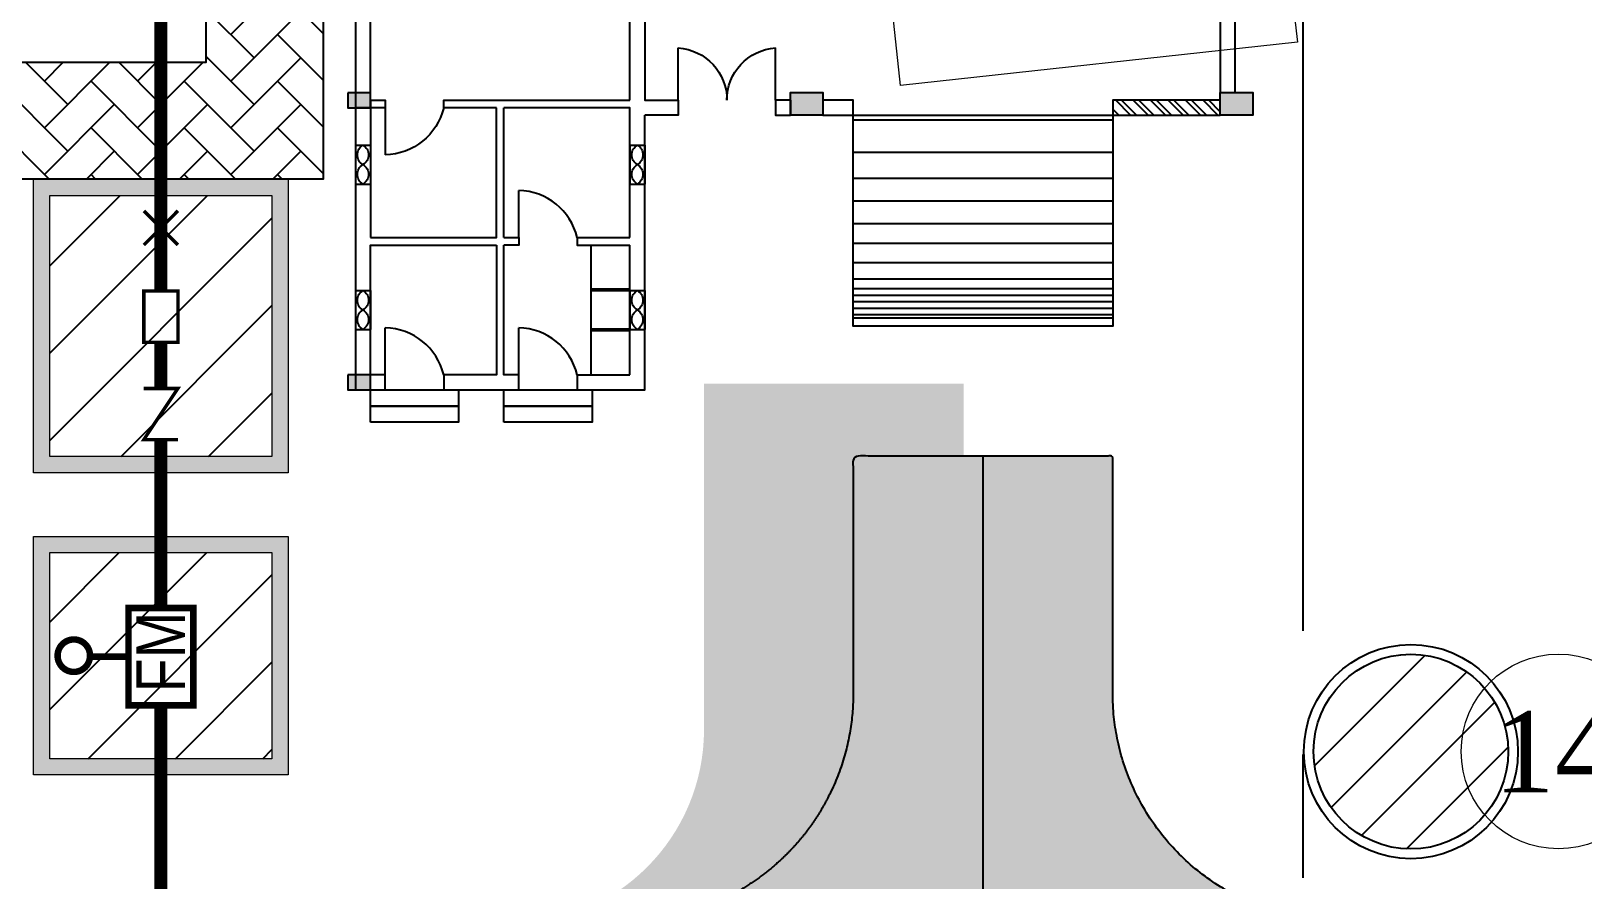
# Model space of a CAD drawing. Header units: metres. Extents: x 407243 to 407851, y 1441715 to 1442241.
# Drawn here: x 407635.89 to 407659.81, y 1441775 to 1441788.08 of the extents above; entities that cross this region are included whole.
import ezdxf

# ---------------------------------------------------------------- set-up
doc = ezdxf.new("R2010")
doc.units = ezdxf.units.M
doc.linetypes.add('CENTER', pattern=[50.800000000000004, 31.75, -6.35, 6.35, -6.35])
doc.linetypes.add('HIDDEN', pattern=[9.524999999999999, 6.35, -3.175])
for name, color, linetype in [('BRICK WALL', 1, 'Continuous'), ('Cen-Line', 251, 'CENTER'), ('DIM', 8, 'Continuous'), ('GD NAME', 6, 'CENTER'), ('grid', 8, 'CENTER'), ('HATCH', 253, 'Continuous'), ('PIPE', 3, 'Continuous'), ('PROPOSED_ROAD', 11, 'Continuous'), ('RAMP', 1, 'Continuous'), ('RCC WALL', 7, 'Continuous'), ('TXT-2', 7, 'Continuous'), ('y_cor', 252, 'Continuous')]:
    doc.layers.add(name, color=color, linetype=linetype)
doc.layers.add('WALL', color=7, linetype='Continuous', lineweight=20)
doc.styles.add('Bno', font='romantic.ttf', dxfattribs={"height": 2.5})
doc.styles.add('Notes', font='ARIALN.TTF', dxfattribs={"height": 2})

# ---------------------------------------------------------------- blocks, each defined once
blk = doc.blocks.new('RAMP')
at = {"color": 0, "flags": 128}
for points in [[(-2, 3.080000000074506), (2, 3.080000000074506)], [(-2, 2.580000000074506), (2, 2.580000000074506)], [(-2, 2.179999999934807), (2, 2.179999999934807)], [(-2, 1.830000000074506), (2, 1.830000000074506)], [(-2, 1.479999999981374), (2, 1.479999999981374)], [(-2, 1.179999999934807), (2, 1.179999999934807)], [(-2, 0.8799999998882413), (2, 0.8799999998882413)], [(-2, 0.6299999998882413), (2, 0.6299999998882413)], [(-2, 0.4799999999813735), (2, 0.4799999999813735)], [(-2, 0.3799999998882413), (2, 0.3799999998882413)], [(-2, 0.2800000000279397), (2, 0.2800000000279397)], [(-2, 0.1799999999348074), (2, 0.1799999999348074)], [(-2, 0.0800000000745058), (2, 0.0800000000745058)], [(-2, 0.03000000002793968), (2, 0.03000000002793968)]]:
    blk.add_lwpolyline(points, dxfattribs=at)
at = {"layer": 'RAMP'}
blk.add_lwpolyline([(-2, 3.149999999906868), (2, 3.149999999906868), (2, -0.1), (-2, -0.1)], close=True, dxfattribs=at)
blk = doc.blocks.new('C3-COLUMN 450X600 CONTINUOUS')
at = {"layer": 'HATCH'}
h = blk.add_hatch(color=256, dxfattribs=at)
h.dxf.hatch_style = 1
h.paths.add_polyline_path([(-175, -250), (175, -250), (175, 250), (-175, 250)])
at = {"layer": 'RCC WALL', "color": 2}
blk.add_lwpolyline([(-175, -250), (175, -250), (175, 250), (-175, 250)], close=True, dxfattribs=at)
blk = doc.blocks.new('A$C1A934475')
at = {"const_width": 0.1}
for points in [[(0.5, 0.5), (-0.5, -0.5)], [(-0.5, 0.5), (0.5, -0.5)]]:
    blk.add_lwpolyline(points, dxfattribs=at)
blk = doc.blocks.new('A$C0ED2451D')
at = {"color": 4}
blk.add_line((0, 0), (0, 806.1674950168817), dxfattribs=at)
blk.add_arc((-20.4131896039471, -242.4560352496628), 1048.82219967917, 13.36595349806649, 88.88478383463223)
blk = doc.blocks.new('A$C3A0F6C12')
for points in [[(114.999999984575, -6.28642737865448e-09), (-114.9999999829452, -6.28642737865448e-09)], [(-114.9999999829452, -6.28642737865448e-09), (-114.9999999829452, -600.0000000062864)], [(114.999999984575, -6.402842700481415e-09), (114.999999984575, -600.0000000064028)], [(114.999999984575, -600.0000000062864), (-114.9999999829452, -600.0000000062864)]]:
    blk.add_lwpolyline(points)
for centre, start, end in [((87.57279744898551, -150.0000095491996), 120.277178068583, 239.7228094332873), ((-87.57286285000737, -150.0000095491996), 300.2771905667128, 59.72282193141704), ((87.57279744898551, -449.9999904653523), 120.2771905667127, 239.722821931417), ((-87.57286285000737, -449.9999904653523), 300.277178068583, 59.72280943328728)]:
    blk.add_arc(centre, 173.6922500222783, start, end)
blk = doc.blocks.new('A$C51046EFC')
at = {"color": 4}
for p, q in [((-750, -1.373700797557831e-08), (-750, -806.1674950306187)), ((750, -1.373700797557831e-08), (750, -806.1674950306187))]:
    blk.add_line(p, q, dxfattribs=at)
for centre, radius, start, end in [((-799.7905837188009, -7.889275209279731), 799.8294933722957, 273.5690557759474, 0.5651573325352497), ((799.7905837185681, -7.889275209279731), 799.8294933722824, 179.4348426674647, 266.4309442240526)]:
    blk.add_arc(centre, radius, start, end)
blk = doc.blocks.new('COLUMN 230x350')
at = {"layer": 'HATCH'}
h = blk.add_hatch(color=256, dxfattribs=at)
h.dxf.hatch_style = 1
h.paths.add_polyline_path([(-115.0000000143191, -174.9999999961001), (114.9999999856809, -174.9999999961001), (114.9999999856809, 175.0000000038999), (-115.0000000143191, 175.0000000038999)])
at = {"layer": 'RCC WALL', "color": 2}
blk.add_lwpolyline([(114.9999999856809, -174.9999999961001), (-115.0000000143191, -174.9999999961001), (-115.0000000143191, 175.0000000038999), (114.9999999856809, 175.0000000038999)], close=True, dxfattribs=at)
blk = doc.blocks.new('A$C7A43648C')
at = {"layer": 'HATCH'}
h = blk.add_hatch(color=8, dxfattribs=at)
h.dxf.hatch_style = 1
edge = h.paths.add_edge_path()
edge.add_line((-1.535244910919573, -11.71300910320133), (-1.535244910919572, -40.47550910306163))
edge.add_line((-1.535244910919573, -40.47550910315476), (-33.33524491089629, -40.47550910315477))
edge.add_line((-33.33524491084972, -40.47550910315476), (-33.33524491084973, -24.47550910315476))
edge.add_line((-33.33524491084972, -24.47550910315476), (-49.93524491082643, -24.47550910315476))
edge.add_line((-49.93524491082644, -24.47550910315476), (-49.93524491082645, 12.2494908967521))
edge.add_line((-49.93524491082644, 12.24949089693837), (-33.33524491084972, 12.24949089693837))
edge.add_line((-33.33524491084972, 12.24949089693837), (-33.33524491084972, 28.24949089693837))
edge.add_line((-33.33524491084972, 28.24949089693837), (-1.535244910873008, 28.24949089693837))
edge.add_line((-1.535244910919573, 28.24949089693837), (-1.535244910919572, -0.5130091029219344))
edge.add_line((-1.38524491089629, -11.71300910320133), (-1.38524491089629, -40.62550910306163))
edge.add_line((-1.38524491089629, -40.62550910306163), (-33.48524491087301, -40.62550910306163))
edge.add_line((-33.48524491087301, -40.62550910306163), (-33.48524491087301, -24.62550910306163))
edge.add_line((-33.48524491087301, -24.62550910306163), (-50.08524491084972, -24.62550910306163))
edge.add_line((-50.08524491084972, -24.62550910306163), (-50.08524491084972, 12.39949089684524))
edge.add_line((-50.08524491084972, 12.39949089684524), (-33.48524491087301, 12.39949089684524))
edge.add_line((-33.48524491087301, 12.39949089684524), (-33.48524491087301, 28.39949089684524))
edge.add_line((-33.48524491087301, 28.39949089684524), (-1.38524491089629, 28.39949089684524))
edge.add_line((-1.38524491089629, 28.39949089684524), (-1.38524491089629, -0.5130091030150616))
h = blk.add_hatch(dxfattribs=at)
h.set_pattern_fill('ANSI32', color=252, scale=0.02, angle=-90.00000000000001, style=0)
h.set_pattern_definition([(315, (2.299999999930151, 0), (0.1347038418160373, 0.1347038418160373), []), (315, (2.299999999930151, -0.0898025999777019), (0.1347038418160373, 0.1347038418160373), [])])
edge = h.paths.add_edge_path()
edge.add_line((-50.41524491109885, -29.32766266376711), (-50.41524491109885, -29.0979743716307))
edge.add_line((-50.41524491109885, -29.0979743716307), (-52.07274491130374, -29.0979743716307))
edge.add_line((-52.07274491130374, -29.0979743716307), (-52.07274491101271, -29.32797437161207))
edge.add_line((-52.07274491101271, -29.32797437161207), (-50.4152449106914, -29.32797437161207))
h = blk.add_hatch(dxfattribs=at)
h.set_pattern_fill('ANSI31', color=6, scale=0.2)
h.set_pattern_definition([(45, (22.97119465522701, -18.65008070832118), (-0.4490128060534577, 0.4490128060534577), [])])
edge = h.paths.add_edge_path()
edge.add_arc((-47.47704624809558, -39.13179393089376), 1.5, 0, 360)
at = {"color": 3, "elevation": 30.02983894102666, "flags": 128}
for points in [[(-60.11524473386817, -31.32799891359173), (-60.11524473445024, -33.32797437137924)], [(-59.5152447342407, -32.02547437185422), (-59.5152447342407, -32.00547437183559), (-60.115244734101, -32.00547437160276), (-60.115244734101, -32.02547437162139), (-59.5152447342407, -32.02547437185422)], [(-59.51524473441532, -32.64547437173314), (-59.51524473441532, -32.62547437171452), (-60.11524473427562, -32.62547437148169), (-60.11524473427562, -32.64547437150031), (-59.51524473441532, -32.64547437173314)]]:
    blk.add_lwpolyline(points, dxfattribs=at)
at = {"layer": 'BRICK WALL'}
for p, q in [((-61.45774479419924, -31.21297437138855, 30.02983894102666), (-61.45774484699359, -29.21297439327464, 30.02983894102666)), ((-60.32774473825702, -31.21297437208705, 30.02983894102666), (-59.51524473720929, -31.21297437208705, 30.02983894102666)), ((-59.51524468150456, -33.3279743718449, 30.02983894102666), (-59.51524473418249, -31.3279989133589, 30.02983894102666)), ((-60.32774473837344, -33.32797437161207, 30.02983894102666), (-59.51524468150456, -33.32797437161207, 30.02983894102666))]:
    blk.add_line(p, q, dxfattribs=at)
at = {"layer": 'BRICK WALL', "elevation": 30.02983894102666}
for points in [[(-50.18524491100106, -28.97797437151894), (-50.18524491094286, -16.34245270676911), (-50.41524491086602, -16.34245270676911), (-50.41524491086602, -28.97797437151894), (-50.18524491094286, -28.97797437151894)], [(-63.51524489949225, -29.09797437186353), (-63.51524490321754, -24.32798431091942), (-63.74524491827469, -24.32798431068659), (-63.74524492613273, -33.55797437182628), (-63.28524492069846, -33.55797437182628), (-63.28524492069846, -33.3279743718449), (-63.51524492067983, -33.3279743718449), (-63.51524492073804, -31.32799891382456), (-61.57274479116313, -31.3279989133589)], [(-63.51524492097087, -29.09797437186353), (-63.51524492097087, -29.09797437186353)], [(-63.51524490432348, -29.09797437209636), (-63.28524492075667, -29.09797437209636), (-63.28524492075667, -29.21297437185422), (-63.51524492097087, -29.21297437185422), (-63.51524492085446, -31.21297437208705)], [(-63.51524489949225, -29.09797437186353), (-63.51524489949225, -29.21297437185422)], [(-61.57274484686786, -29.21297437185422), (-62.38524492876604, -29.21297437185422), (-62.38524492876604, -29.09797437209636), (-59.51524474046892, -29.09797437232919)], [(-61.76524490432348, -29.09797437186353), (-61.76524490432348, -29.09797437186353)], [(-57.0402449106914, -29.32766266376711), (-57.0402449106914, -29.0979743716307), (-57.27024491078919, -29.0979743716307), (-57.27024491049815, -29.32797437161207), (-57.04024491028395, -29.32797437161207)], [(-56.5402449106914, -29.32766266376711), (-56.0727449109545, -29.32797437161207), (-56.07274491072167, -29.0979743716307), (-56.5402449106914, -29.0979743716307), (-56.5402449106914, -29.32766266376711)], [(-50.41524491109885, -29.32766266376711), (-50.41524491109885, -29.0979743716307), (-52.07274491130374, -29.0979743716307), (-52.07274491101271, -29.32797437161207), (-50.4152449106914, -29.32797437161207)], [(-63.51524492097087, -29.21297437185422), (-63.74524492240744, -29.21297437162139)], [(-63.51524492073804, -31.21297437185422), (-61.57274479413172, -31.21297437208705), (-61.57274484698428, -29.21297439630143)], [(-59.51524473720929, -31.21297437185422), (-59.51524479000363, -29.21297437185422), (-61.45774484699359, -29.21297437185422)]]:
    blk.add_lwpolyline(points, dxfattribs=at)
at = {"layer": 'BRICK WALL', "elevation": 30.02983894102666, "flags": 128}
for points in [[(-59.5152447403525, -29.09797437209636), (-59.51524489832809, -23.09798431117088), (-59.74524489830947, -23.09798431117088), (-59.74524489825126, -22.86798431142233), (-58.77024491073098, -22.86798431165516), (-58.77024491078919, -23.09798431117088), (-59.28524489799747, -23.09798431117088), (-59.28524473094149, -29.0979743716307), (-58.77024491078919, -29.0979743716307), (-58.77024491078919, -29.32797437161207), (-59.28524490480777, -29.32797437207773), (-59.28524490480777, -29.32797437207773)], [(-57.0402449106914, -29.0979743716307), (-57.0402449106914, -29.32797437161207)], [(-60.32774473837344, -33.32797431736253), (-60.32774473837344, -33.55797437182628), (-59.28524467541138, -33.55797437182628), (-59.28524478699546, -29.32797437207773)], [(-61.57274479116313, -31.32799891359173), (-61.57274473825237, -33.32797437161207), (-62.38524492073338, -33.32797437161207), (-62.38524492073338, -33.55797437182628), (-61.22774473839672, -33.55797437182628), (-61.22774473839672, -33.32797437161207), (-61.4577447383781, -33.32797437161207), (-61.45774479123065, -31.32799891382456)], [(-61.45774479425745, -31.21297437185422), (-61.22774473828031, -31.21297437185422), (-61.22774473833852, -31.32799891359173), (-61.45774479123065, -31.32799891359173)], [(-60.32774473825702, -31.21297431783751), (-60.32774473825702, -31.32799891359173), (-59.51524473418249, -31.32799891359173)]]:
    blk.add_lwpolyline(points, dxfattribs=at)
at = {"layer": 'BRICK WALL'}
for radius in [1.65, 1.5]:
    blk.add_circle((-47.47704624809558, -39.13179393089376, 30.02983894102666), radius, dxfattribs=at)
at = {"layer": 'HATCH', "color": 252, "elevation": 30.02983894102666}
for points in [[(-63.51524492079625, -33.80797437182628), (-63.51524492079625, -33.55797437182628), (-62.15524492075201, -33.55797437182628), (-62.15524492075201, -33.80797437182628)], [(-61.45774472696939, -33.80797437089495), (-61.45774472696939, -33.55797437089495), (-60.09774472692516, -33.55797437089495), (-60.09774472692516, -33.80797437089495)], [(-63.51524492079625, -34.05797437182628), (-63.51524492079625, -33.80797437182628), (-62.15524492075201, -33.80797437182628), (-62.15524492075201, -34.05797437182628)], [(-61.45774472696939, -34.05797437089495), (-61.45774472696939, -33.80797437089495), (-60.09774472692516, -33.80797437089495), (-60.09774472692516, -34.05797437089495)]]:
    blk.add_lwpolyline(points, close=True, dxfattribs=at)
at = {"layer": 'PIPE', "color": 8, "linetype": 'HIDDEN', "ltscale": 0.25, "const_width": 0.2, "flags": 128}
for points, elevation in [([(-66.74524491082411, 8.405274425866082), (-66.74524491082411, -32.03720103949308)], 30.02983894102666), ([(-66.74524491082411, -32.82470103912055), (-66.74524491082411, -33.53720103949308)], 30.02983894102666), ([(-66.74524491082411, -34.32470103912055), (-66.74524491082411, -36.91875387262553)], 30.02983894102666), ([(-66.74524491088232, -38.41875387262553), (-66.74524491082411, -52.35850758175366)], 33.7944729906817)]:
    blk.add_lwpolyline(points, dxfattribs=dict(at, elevation=elevation))
at = {"layer": 'PIPE', "color": 8, "linetype": 'HIDDEN', "ltscale": 0.5, "const_width": 0.2, "elevation": 30.02983894102666, "flags": 128}
blk.add_lwpolyline([(-66.74524491082411, -32.82470103912055), (-66.74524491082411, -33.53720103949308)], dxfattribs=at)
at = {"layer": 'WALL'}
blk.add_circle((-45.20212041807827, -39.12901784130372, 30.02983894102666), 1.50000000002164, dxfattribs=at)
at = {"layer": 'y_cor', "elevation": 30.02983894102666, "flags": 128}
for points, const_width in [([(-66.48274491075426, -32.03720103949308), (-66.48274491075426, -32.82470103912055), (-67.00774491089396, -32.82470103912055), (-67.00774491089396, -32.03720103949308)], 0.05249999999999999), ([(-66.24524491082411, -36.91875387262553), (-66.24524491082411, -38.41875387262553), (-67.24524491082411, -38.41875387262553), (-67.24524491082411, -36.91875387262553)], 0.1)]:
    blk.add_lwpolyline(points, close=True, dxfattribs=dict(at, const_width=const_width))
for points, const_width in [([(-66.48274491075426, -34.32470103912055), (-67.00774491089396, -34.32470103912055), (-66.48274491075426, -33.53720103949308), (-67.00774491089396, -33.53720103949308)], 0.05249999999999999), ([(-67.24524491082411, -37.66875387262553), (-67.85195626539644, -37.66875387262553)], 0.1)]:
    blk.add_lwpolyline(points, dxfattribs=dict(at, const_width=const_width))
at = {"layer": 'y_cor'}
blk.add_circle((-68.08676398277748, -37.66875387262553, 30.02983894102666), 0.2348077173810452, dxfattribs=at)
at = {"rotation": 180}
for name, p, xscale, yscale, zscale in [('A$C51046EFC', (-58.02024491078919, -29.0979743716307, 30.02983894102666), -0.001, 0.001, 0.001), ('A$C0ED2451D', (-63.28524492075667, -29.21297437185422, 30.02983894102666), -0.0009000000000000102, 0.0009000000000000102, 0.0009000000000000001)]:
    blk.add_blockref(name, p, dxfattribs=dict(at, xscale=xscale, yscale=yscale, zscale=zscale))
at = {"xscale": 0.0009000000000000001, "yscale": 0.0009000000000000001, "zscale": 0.0009000000000000001}
for p in [(-61.22774473828031, -31.21297431783751, 30.02983894102666), (-63.28524492069846, -33.3279743718449, 30.02983894102666), (-61.22774473839672, -33.32797431736253, 30.02983894102666)]:
    blk.add_blockref('A$C0ED2451D', p, dxfattribs=at)
at = {"layer": 'DIM', "xscale": -0.001, "yscale": 0.001, "zscale": 0.001, "rotation": 270}
for p in [(-56.7902449106914, -29.15297437156551, 30.02983894102666), (-50.16524491109885, -29.15297437156551, 30.02983894109942)]:
    blk.add_blockref('C3-COLUMN 450X600 CONTINUOUS', p, dxfattribs=at)
at = {"layer": 'DIM', "color": 5, "xscale": -0.001, "yscale": 0.001, "zscale": 0.001}
for p in [(-63.63024492078694, -29.78797437180765, 30.02983894102666), (-59.40024478983833, -29.78797437157482, 30.02983894102666), (-63.63024492072873, -32.02798664290458, 30.02983894102666), (-59.40024478978012, -32.02798664267175, 30.02983894102666)]:
    blk.add_blockref('A$C3A0F6C12', p, dxfattribs=at)
at = {"layer": 'GD NAME', "xscale": -0.001, "yscale": 0.001, "zscale": 0.001, "rotation": 270}
for p in [(-63.69024492095923, -29.09797437186353, 30.02983894102666), (-63.69024492078461, -33.44297437183559, 30.02983894102666)]:
    blk.add_blockref('COLUMN 230x350', p, dxfattribs=at)
at = {"layer": 'RAMP', "color": 252}
blk.add_blockref('RAMP', (-54.07274491101271, -32.47797437151894, 30.02983894109942), dxfattribs=at)
at = {"layer": 'y_cor', "xscale": 0.5249999999999999, "yscale": 0.5249999999999999, "zscale": 0.5249999999999999, "rotation": 270}
blk.add_blockref('A$C1A934475', (-66.74524491082411, -31.06338400766253, 30.02983894102666), dxfattribs=at)
at = {"layer": 'TXT-2', "style": 'Notes'}
blk.add_text('FM', height=0.75, rotation=90, dxfattribs=at).set_placement((-66.37195626529865, -38.2187538726721, 30.02983894102666))
at = {"layer": 'TXT-2', "style": 'Bno'}
blk.add_text('14', height=1.250000000018033, dxfattribs=at).set_placement((-46.20212041807827, -39.75912159541622, 30.02983894102666))

msp = doc.modelspace()

# ---------------------------------------------------------------- hatches: boundary and pattern name
at = {"layer": 'HATCH'}
h = msp.add_hatch(color=253, dxfattribs=at)
h.dxf.hatch_style = 1
edge = h.paths.add_edge_path()
edge.add_arc((407627.7019341716, 1441844.301389379), 7.5, 90, 180)
edge.add_line((407620.2019341716, 1441844.301389379), (407620.2019341716, 1441777.81747117))
edge.add_arc((407616.7019341717, 1441777.81747117), 3.499999999941792, -89.99999999904719, 0, ccw=False)
edge.add_line((407616.7019341717, 1441774.31747117), (407525.9462647066, 1441774.317471169))
edge.add_line((407525.9462647066, 1441774.317471169), (407525.6918207356, 1441770.31747117))
edge.add_line((407525.6918207356, 1441770.31747117), (407702.4519562653, 1441770.31747117))
edge.add_arc((407702.4519562653, 1441777.81747117), 7.5, 270, 360)
edge.add_line((407709.9519562653, 1441777.81747117), (407709.9519562653, 1441843.19974728))
edge.add_line((407709.9519562653, 1441843.19974728), (407705.9519562648, 1441843.19974728))
edge.add_line((407705.9519562648, 1441843.19974728), (407705.9519562648, 1441777.81747117))
edge.add_arc((407702.4519562648, 1441777.81747117), 3.5, -90, 0, ccw=False)
edge.add_line((407702.4519562648, 1441774.31747117), (407653.2644562648, 1441774.31747117))
edge.add_arc((407653.2644562648, 1441777.31747117), 3, 180, 270, ccw=False)
edge.add_line((407650.2644562648, 1441777.31747117), (407650.2644562648, 1441782.643924111))
edge.add_line((407650.2644562648, 1441782.643924111), (407646.2644562648, 1441782.643924111))
edge.add_line((407646.2644562648, 1441782.643924111), (407646.2644562648, 1441777.31747117))
edge.add_arc((407643.2644562648, 1441777.31747117), 3, -90, 0, ccw=False)
edge.add_line((407643.2644562648, 1441774.31747117), (407627.7019341715, 1441774.31747117))
edge.add_arc((407627.7019341713, 1441777.81747117), 3.5, 259.98556258642793, 270.00000000381146, ccw=False)
edge.add_arc((407627.7019341715, 1441777.817471169), 3.499999999806474, 179.9999999961885, 259.9855625820117, ccw=False)
edge.add_line((407624.2019341716, 1441777.81747117), (407624.2019341716, 1441799.054445294))
edge.add_arc((407627.7019341716, 1441799.054445294), 3.5, 90, 180, ccw=False)
edge.add_line((407627.7019341716, 1441802.554445294), (407632.8387062651, 1441802.554445294))
edge.add_line((407632.8387062651, 1441802.554445294), (407632.8387062651, 1441806.554445294))
edge.add_line((407632.8387062651, 1441806.554445294), (407627.7019341716, 1441806.554445294))
edge.add_arc((407627.7019341716, 1441810.054445294), 3.5, 180, 270, ccw=False)
edge.add_line((407624.2019341716, 1441810.054445294), (407624.2019341716, 1441826.062598018))
edge.add_arc((407627.7019341715, 1441826.062598018), 3.499999999941792, 115.27897233343529, 180, ccw=False)
edge.add_arc((407627.7019341715, 1441826.062598018), 3.499999999999395, 89.99999999714129, 115.27897233257369, ccw=False)
edge.add_line((407627.7019341717, 1441829.562598018), (407632.8387062651, 1441829.562598018))
edge.add_line((407632.8387062651, 1441829.562598018), (407632.8387062651, 1441833.562598018))
edge.add_line((407632.8387062651, 1441833.562598018), (407627.7019341715, 1441833.562598018))
edge.add_arc((407627.7019341715, 1441837.062598018), 3.5, 241.8181722682478, 270, ccw=False)
edge.add_arc((407627.7019341716, 1441837.062598018), 3.500000000016395, 180, 241.81817226740782, ccw=False)
edge.add_line((407624.2019341716, 1441837.062598018), (407624.2019341716, 1441844.301389379))
edge.add_arc((407627.7019341716, 1441844.301389379), 3.5, 90, 180, ccw=False)
edge.add_line((407627.7019341716, 1441847.801389379), (407663.6119562649, 1441847.801389379))
edge.add_arc((407663.6119562649, 1441844.301389379), 3.5, 0, 90, ccw=False)
edge.add_line((407667.1119562649, 1441844.301389379), (407667.1119562649, 1441832.571389379))
edge.add_line((407667.1119562649, 1441832.571389379), (407671.1119562649, 1441832.571389379))
edge.add_line((407671.1119562649, 1441832.571389379), (407671.1119562649, 1441844.301389379))
edge.add_arc((407674.6119562649, 1441844.301389379), 3.5, 90, 180, ccw=False)
edge.add_line((407674.6119562649, 1441847.801389379), (407675.4887062649, 1441847.801389379))
edge.add_line((407675.4887062649, 1441847.801389379), (407675.4887062649, 1441851.801389379))
edge.add_line((407675.4887062649, 1441851.801389379), (407627.6216316062, 1441851.801389379))
h = msp.add_hatch(color=256, dxfattribs=at)
h.dxf.hatch_style = 1
edge = h.paths.add_edge_path()
edge.add_spline(control_points=[(407720.5896286353, 1441770.373267121), (407655.6236926689, 1441770.373267121), (407590.6577567024, 1441770.373267121), (407525.691820736, 1441770.373267121), (407525.776635393, 1441771.706600454), (407525.86145005, 1441773.039933787), (407525.9462647067, 1441774.373267121), (407556.3148285594, 1441774.373267121), (407586.6833924121, 1441774.373267121), (407617.0519562649, 1441774.373267121), (407619.1022087965, 1441774.373267121), (407620.5519562648, 1441775.823014589), (407620.5519562648, 1441777.87326712), (407620.5519562648, 1441799.864933787), (407620.5519562648, 1441821.856600453), (407620.5519562648, 1441843.84826712), (407620.5519562648, 1441848.241665402), (407623.6585579826, 1441851.34826712), (407628.0519562647, 1441851.34826712), (407643.8642062648, 1441851.34826712), (407659.6764562649, 1441851.34826712), (407675.4887062651, 1441851.34826712), (407675.4887062651, 1441850.014933787), (407675.4887062651, 1441848.681600453), (407675.4887062649, 1441847.34826712), (407672.0064562649, 1441847.34826712), (407668.5242062648, 1441847.34826712), (407665.0419562649, 1441847.34826712), (407662.9917037331, 1441847.34826712), (407661.5419562648, 1441845.898519652), (407661.5419562649, 1441843.848267121), (407661.5419562649, 1441839.247110297), (407661.5419562649, 1441834.645953473), (407661.5419562648, 1441830.04479665), (407660.2086229314, 1441830.04479665), (407658.8752895981, 1441830.04479665), (407657.5419562649, 1441830.04479665), (407657.5419562649, 1441834.645953473), (407657.5419562649, 1441839.247110297), (407657.5419562649, 1441843.84826712), (407657.5419562649, 1441845.898519652), (407656.0922087965, 1441847.34826712), (407654.041956265, 1441847.34826712), (407645.3786229317, 1441847.34826712), (407636.7152895983, 1441847.34826712), (407628.0519562648, 1441847.34826712), (407626.0017037331, 1441847.34826712), (407624.5519562648, 1441845.898519652), (407624.5519562648, 1441843.848267121), (407624.5519562648, 1441831.879285759), (407624.5519562648, 1441819.910304397), (407624.5519562648, 1441807.941323035), (407624.5519562647, 1441805.891070504), (407626.0017037331, 1441804.441323036), (407628.0519562647, 1441804.441323035), (407631.055289598, 1441804.441323035), (407634.0586229314, 1441804.441323035), (407637.0619562648, 1441804.441323035), (407637.0619562648, 1441803.107989702), (407637.0619562648, 1441801.774656368), (407637.0619562649, 1441800.441323035), (407634.0586229315, 1441800.441323035), (407631.0552895982, 1441800.441323035), (407628.0519562649, 1441800.441323036), (407626.0017037333, 1441800.441323036), (407624.5519562649, 1441798.991575568), (407624.5519562648, 1441796.941323035), (407624.5519562648, 1441790.585304397), (407624.5519562648, 1441784.229285759), (407624.5519562647, 1441777.873267121), (407624.5519562647, 1441775.823014589), (407626.0017037331, 1441774.373267121), (407628.0519562647, 1441774.373267121), (407633.722789598, 1441774.373267121), (407639.3936229313, 1441774.373267121), (407645.0644562648, 1441774.373267121), (407647.1147087965, 1441774.373267121), (407648.5644562648, 1441775.823014589), (407648.5644562647, 1441777.873267121), (407648.5644562647, 1441779.092445365), (407648.5644562647, 1441780.311623609), (407648.5644562647, 1441781.530801852), (407649.9180427596, 1441781.530801852), (407651.21086977, 1441781.530801852), (407652.5644562647, 1441781.530801852), (407652.5644562647, 1441780.311623609), (407652.5644562647, 1441779.092445365), (407652.5644562647, 1441777.873267121), (407652.5644562647, 1441775.823014589), (407654.0142037331, 1441774.373267121), (407656.0644562648, 1441774.373267121), (407671.8936229315, 1441774.373267121), (407687.7227895982, 1441774.373267121), (407703.5519562649, 1441774.373267121), (407705.6022087966, 1441774.373267121), (407707.0519562649, 1441775.823014589), (407707.0519562649, 1441777.873267121), (407707.0519562649, 1441799.667359157), (407707.0519562649, 1441821.461451194), (407707.0519562649, 1441843.255543231), (407708.3852895983, 1441843.255543231), (407709.7186229318, 1441843.255543231), (407711.0519562653, 1441843.255543231), (407711.0519562653, 1441821.461570248), (407711.0519562653, 1441799.667597265), (407711.0519562653, 1441777.873624282), (407711.0519562652, 1441775.82337175), (407712.5017037336, 1441774.373624282), (407714.5519562652, 1441774.373624282), (407716.5645137219, 1441774.373624282), (407718.5770711786, 1441774.373624282), (407720.5896286353, 1441774.373624282), (407720.5896286353, 1441773.040171895), (407720.5896286353, 1441771.706719508), (407720.5896286353, 1441770.373267121)], knot_values=[0, 0, 0, 0, 1, 1, 1, 2, 2, 2, 3, 3, 3, 4.570796326778265, 4.570796326778265, 4.570796326778265, 5.570796326778265, 5.570796326778265, 5.570796326778265, 7.141592653573163, 7.141592653573163, 7.141592653573163, 8.141592653573163, 8.141592653573163, 8.141592653573163, 9.141592653573163, 9.141592653573163, 9.141592653573163, 10.14159265357316, 10.14159265357316, 10.14159265357316, 11.71238898036806, 11.71238898036806, 11.71238898036806, 12.71238898036806, 12.71238898036806, 12.71238898036806, 13.71238898036806, 13.71238898036806, 13.71238898036806, 14.71238898036806, 14.71238898036806, 14.71238898036806, 16.28318530716295, 16.28318530716295, 16.28318530716295, 17.28318530716295, 17.28318530716295, 17.28318530716295, 18.85398163395785, 18.85398163395785, 18.85398163395785, 19.85398163395785, 19.85398163395785, 19.85398163395785, 21.42477796075275, 21.42477796075275, 21.42477796075275, 22.42477796075275, 22.42477796075275, 22.42477796075275, 23.42477796075275, 23.42477796075275, 23.42477796075275, 24.42477796075275, 24.42477796075275, 24.42477796075275, 25.99557428754764, 25.99557428754764, 25.99557428754764, 26.99557428754764, 26.99557428754764, 26.99557428754764, 28.56637061434254, 28.56637061434254, 28.56637061434254, 29.56637061434254, 29.56637061434254, 29.56637061434254, 31.13716694113744, 31.13716694113744, 31.13716694113744, 32.13716694113744, 32.13716694113744, 32.13716694113744, 33.13716694113744, 33.13716694113744, 33.13716694113744, 34.13716694113744, 34.13716694113744, 34.13716694113744, 35.70796326793234, 35.70796326793234, 35.70796326793234, 36.70796326793234, 36.70796326793234, 36.70796326793234, 38.27875959472723, 38.27875959472723, 38.27875959472723, 39.27875959472723, 39.27875959472723, 39.27875959472723, 40.27875959472723, 40.27875959472723, 40.27875959472723, 41.27875959472723, 41.27875959472723, 41.27875959472723, 42.84955592152212, 42.84955592152212, 42.84955592152212, 43.84955592152212, 43.84955592152212, 43.84955592152212, 44.84955592152212, 44.84955592152212, 44.84955592152212, 44.84955592152212], weights=[1, 1, 1, 1, 1, 1, 1, 1, 1, 1, 0.8047378541282848, 0.8047378541282848, 1, 1, 1, 0.9999999999999999, 0.8047378541243649, 0.8047378541243649, 1, 1, 1, 1, 1, 1, 1, 1, 1, 1, 0.804737854124365, 0.804737854124365, 1, 1, 1, 1, 1, 1, 1, 1, 1, 1, 0.804737854124365, 0.804737854124365, 1, 1, 1, 1, 0.804737854124365, 0.804737854124365, 1, 1, 1, 1, 0.804737854124365, 0.804737854124365, 1, 1, 1, 1, 1, 1, 1, 1, 1, 0.9999999999999999, 0.8047378541243649, 0.8047378541243649, 1, 1, 1, 0.9999999999999999, 0.8047378541243649, 0.8047378541243649, 1, 1, 1, 0.9999999999999999, 0.8047378541243649, 0.8047378541243649, 1, 1, 1, 1, 1, 1, 1, 1, 1, 1, 0.8047378541243649, 0.8047378541243649, 0.9999999999999999, 1, 1, 1, 0.8047378541243649, 0.8047378541243649, 0.9999999999999999, 1, 1, 1, 1, 1, 1, 1, 1, 1, 0.804737854124365, 0.804737854124365, 1, 1, 1, 1, 1, 1, 1], degree=3, periodic=0)
h = msp.add_hatch(color=253, dxfattribs=at)
h.dxf.hatch_style = 1
edge = h.paths.add_edge_path()
edge.add_line((407623.6619562649, 1441844.479747281), (407623.6619562649, 1441802.81747117))
edge.add_arc((407620.1619562648, 1441802.81747117), 3.500000000116415, -78.06784334806008, 0, ccw=False)
edge.add_line((407620.8855929224, 1441799.393095316), (407620.8855929224, 1441795.241847023))
edge.add_arc((407620.1619562648, 1441791.81747117), 3.49999999997615, 0, 78.06784334806008, ccw=False)
edge.add_line((407623.6619562649, 1441791.81747117), (407623.661956265, 1441777.81747117))
edge.add_arc((407620.161956265, 1441777.81747117), 3.5, 269.99999999809427, 359.99999999618854, ccw=False)
edge.add_line((407620.1619562649, 1441774.31747117), (407525.9462647066, 1441774.317471169))
edge.add_line((407525.9462647066, 1441774.317471169), (407525.6918207356, 1441770.31747117))
edge.add_line((407525.6918207356, 1441770.31747117), (407702.4519562653, 1441770.31747117))
edge.add_arc((407702.4519562653, 1441777.81747117), 7.5, 270, 360)
edge.add_line((407709.9519562653, 1441777.81747117), (407709.9519562653, 1441843.19974728))
edge.add_line((407709.9519562653, 1441843.19974728), (407705.9519562648, 1441843.19974728))
edge.add_line((407705.9519562648, 1441843.19974728), (407705.9519562648, 1441777.81747117))
edge.add_arc((407702.4519562648, 1441777.81747117), 3.5, -90, 0, ccw=False)
edge.add_line((407702.4519562648, 1441774.31747117), (407631.1619562649, 1441774.31747117))
edge.add_arc((407631.1619562649, 1441777.81747117), 3.5, 180, 270, ccw=False)
edge.add_line((407627.6619562649, 1441777.81747117), (407627.661956265, 1441844.67974728))
h = msp.add_hatch(color=256, dxfattribs=at)
h.dxf.hatch_style = 1
edge = h.paths.add_edge_path()
edge.add_line((407623.6619562649, 1441844.479747281), (407623.6619562649, 1441802.81747117))
edge.add_arc((407620.1619562648, 1441802.81747117), 3.500000000116415, -78.06784334806008, 0, ccw=False)
edge.add_line((407620.8855929224, 1441799.393095316), (407620.8855929224, 1441795.241847023))
edge.add_arc((407620.1619562648, 1441791.81747117), 3.49999999997615, 0, 78.06784334806008, ccw=False)
edge.add_line((407623.6619562649, 1441791.81747117), (407623.661956265, 1441777.81747117))
edge.add_arc((407620.161956265, 1441777.81747117), 3.5, 269.99999999809427, 359.99999999618854, ccw=False)
edge.add_line((407620.1619562649, 1441774.31747117), (407525.9462647066, 1441774.317471169))
edge.add_line((407525.9462647066, 1441774.317471169), (407525.6918207356, 1441770.31747117))
edge.add_line((407525.6918207356, 1441770.31747117), (407702.4519562653, 1441770.31747117))
edge.add_arc((407702.4519562653, 1441777.81747117), 7.5, 270, 360)
edge.add_line((407709.9519562653, 1441777.81747117), (407709.9519562653, 1441843.19974728))
edge.add_line((407709.9519562653, 1441843.19974728), (407705.9519562648, 1441843.19974728))
edge.add_line((407705.9519562648, 1441843.19974728), (407705.9519562648, 1441777.81747117))
edge.add_arc((407702.4519562648, 1441777.81747117), 3.5, -90, 0, ccw=False)
edge.add_line((407702.4519562648, 1441774.31747117), (407631.1619562649, 1441774.31747117))
edge.add_arc((407631.1619562649, 1441777.81747117), 3.5, 180, 270, ccw=False)
edge.add_line((407627.6619562649, 1441777.81747117), (407627.661956265, 1441844.67974728))
h = msp.add_hatch(color=253, dxfattribs=at)
h.dxf.hatch_style = 1
edge = h.paths.add_edge_path()
edge.add_line((407619.0919873449, 1441774.31747117), (407525.9462647066, 1441774.317471169))
edge.add_line((407525.9462647066, 1441774.317471169), (407525.6918207356, 1441770.31747117))
edge.add_line((407525.6918207356, 1441770.31747117), (407702.4519562653, 1441770.31747117))
edge.add_arc((407702.4519562653, 1441777.81747117), 7.5, 270, 360)
edge.add_line((407709.9519562653, 1441777.81747117), (407709.9519562653, 1441843.19974728))
edge.add_line((407709.9519562653, 1441843.19974728), (407705.9519562648, 1441843.19974728))
edge.add_line((407705.9519562648, 1441843.19974728), (407705.9519562648, 1441777.81747117))
edge.add_arc((407702.4519562648, 1441777.81747117), 3.5, -90, 0, ccw=False)
edge.add_line((407702.4519562648, 1441774.31747117), (407653.2644562648, 1441774.31747117))
edge.add_arc((407653.2644562648, 1441777.31747117), 3, 180, 270, ccw=False)
edge.add_line((407650.2644562648, 1441777.31747117), (407650.2644562648, 1441777.815005901))
edge.add_line((407650.2644562648, 1441777.815005901), (407646.2644562648, 1441777.815005901))
edge.add_line((407646.2644562648, 1441777.815005901), (407646.2644562648, 1441777.31747117))
edge.add_arc((407643.2644562648, 1441777.31747117), 3, -90, 0, ccw=False)
edge.add_line((407643.2644562648, 1441774.31747117), (407630.0919562651, 1441774.31747117))
edge.add_arc((407630.0919562651, 1441777.81747117), 3.5, 180, 270, ccw=False)
h = msp.add_hatch(dxfattribs=at)
h.set_pattern_fill('AR-HBONE', color=256, scale=0.005)
h.set_pattern_definition([(45, (0, 0), (0, 0.7184204896855323), [1.524, -0.508]), (135, (0.35921, 0.35921), (7.105427357601002e-17, 0.7184204896855323), [1.524, -0.508])])
h.paths.add_polyline_path([(407624.5519562648, 1441785.796353426), (407624.5519562648, 1441787.59635343), (407638.5919562586, 1441787.596353426), (407638.5919562587, 1441798.65974621), (407635.2619562648, 1441798.65974621), (407635.2619562649, 1441800.441323035), (407640.3919562589, 1441800.441323035), (407640.3919562585, 1441785.796353426)])
h = msp.add_hatch(color=253, dxfattribs=at)
h.dxf.hatch_style = 1
h.paths.add_polyline_path([(407636.1792892492, 1441785.546353426), (407639.6046232807, 1441785.546353426), (407639.6046232807, 1441781.522068304), (407636.1792892492, 1441781.522068304)], flags=16)
h.paths.add_polyline_path([(407635.9292892492, 1441785.796353426), (407639.8546232807, 1441785.796353426), (407639.8546232807, 1441781.272068304), (407635.9292892492, 1441781.272068304)])
h = msp.add_hatch(dxfattribs=at)
h.set_pattern_fill('ANSI31', color=6, scale=0.3)
h.set_pattern_definition([(45, (-0.6426773280254565, -2.040204730583355), (-0.6735192090801865, 0.6735192090801865), [])])
h.paths.add_polyline_path([(407636.1792892492, 1441785.546353426), (407639.6046232807, 1441785.546353426), (407639.6046232807, 1441781.522068304), (407636.1792892492, 1441781.522068304)])
h = msp.add_hatch(color=253, dxfattribs=at)
h.dxf.hatch_style = 1
h.paths.add_polyline_path([(407636.1792892492, 1441780.042486196), (407639.6046232807, 1441780.042486196), (407639.6046232807, 1441776.867178287), (407636.1792892492, 1441776.867178287)], flags=16)
h.paths.add_polyline_path([(407635.9292892492, 1441780.292486196), (407639.8546232807, 1441780.292486196), (407639.8546232807, 1441776.617178287), (407635.9292892492, 1441776.617178287)])
h = msp.add_hatch(dxfattribs=at)
h.set_pattern_fill('ANSI31', color=6, scale=0.3)
h.set_pattern_definition([(45, (-0.6426773280254565, -2.144935777876526), (-0.6735192090801865, 0.6735192090801865), [])])
h.paths.add_polyline_path([(407636.1792892492, 1441780.042486196), (407639.6046232807, 1441780.042486196), (407639.6046232807, 1441776.867178287), (407636.1792892492, 1441776.867178287)])

# ---------------------------------------------------------------- linework, layer by layer
at = {"layer": 'Cen-Line', "color": 252, "ltscale": 0.5, "flags": 128}
msp.add_lwpolyline([(407650.5644562647, 1441781.530801852), (407650.5644562647, 1441772.317471169)], dxfattribs=at)
at = {"layer": 'DIM', "flags": 128}
msp.add_lwpolyline([(407624.5519562648, 1441785.796353426), (407624.5519562648, 1441787.59635343), (407638.5919562586, 1441787.596353426), (407638.5919562587, 1441798.65974621), (407635.2619562648, 1441798.65974621), (407635.2619562649, 1441800.441323035), (407640.3919562589, 1441800.441323035), (407640.3919562585, 1441785.796353426), (407624.5519562648, 1441785.796353426)], dxfattribs=at)
at = {"layer": 'grid', "ltscale": 0.3, "elevation": 14.86, "flags": 128}
msp.add_lwpolyline([(407655.5, 1441717.880084469), (407655.5, 1441875)], dxfattribs=at)
at = {"layer": 'PROPOSED_ROAD'}
msp.add_rational_spline([(407720.5896286353, 1441770.373267121), (407655.6236926689, 1441770.373267121), (407590.6577567024, 1441770.373267121), (407525.691820736, 1441770.373267121), (407525.776635393, 1441771.706600454), (407525.86145005, 1441773.039933787), (407525.9462647067, 1441774.373267121), (407556.3148285594, 1441774.373267121), (407586.6833924121, 1441774.373267121), (407617.0519562649, 1441774.373267121), (407619.1022087965, 1441774.373267121), (407620.5519562648, 1441775.823014589), (407620.5519562648, 1441777.87326712), (407620.5519562648, 1441799.864933787), (407620.5519562648, 1441821.856600453), (407620.5519562648, 1441843.84826712), (407620.5519562648, 1441848.241665402), (407623.6585579826, 1441851.34826712), (407628.0519562647, 1441851.34826712), (407643.8642062648, 1441851.34826712), (407659.6764562649, 1441851.34826712), (407675.4887062651, 1441851.34826712), (407675.4887062651, 1441850.014933787), (407675.4887062651, 1441848.681600453), (407675.4887062649, 1441847.34826712), (407672.0064562649, 1441847.34826712), (407668.5242062648, 1441847.34826712), (407665.0419562649, 1441847.34826712), (407662.9917037331, 1441847.34826712), (407661.5419562648, 1441845.898519652), (407661.5419562649, 1441843.848267121), (407661.5419562649, 1441839.247110297), (407661.5419562649, 1441834.645953473), (407661.5419562648, 1441830.04479665), (407660.2086229314, 1441830.04479665), (407658.8752895981, 1441830.04479665), (407657.5419562649, 1441830.04479665), (407657.5419562649, 1441834.645953473), (407657.5419562649, 1441839.247110297), (407657.5419562649, 1441843.84826712), (407657.5419562649, 1441845.898519652), (407656.0922087965, 1441847.34826712), (407654.041956265, 1441847.34826712), (407645.3786229317, 1441847.34826712), (407636.7152895983, 1441847.34826712), (407628.0519562648, 1441847.34826712), (407626.0017037331, 1441847.34826712), (407624.5519562648, 1441845.898519652), (407624.5519562648, 1441843.848267121), (407624.5519562648, 1441831.879285759), (407624.5519562648, 1441819.910304397), (407624.5519562648, 1441807.941323035), (407624.5519562647, 1441805.891070504), (407626.0017037331, 1441804.441323036), (407628.0519562647, 1441804.441323035), (407631.055289598, 1441804.441323035), (407634.0586229314, 1441804.441323035), (407637.0619562648, 1441804.441323035), (407637.0619562648, 1441803.107989702), (407637.0619562648, 1441801.774656368), (407637.0619562649, 1441800.441323035), (407634.0586229315, 1441800.441323035), (407631.0552895982, 1441800.441323035), (407628.0519562649, 1441800.441323036), (407626.0017037333, 1441800.441323036), (407624.5519562649, 1441798.991575568), (407624.5519562648, 1441796.941323035), (407624.5519562648, 1441790.585304397), (407624.5519562648, 1441784.229285759), (407624.5519562647, 1441777.873267121), (407624.5519562647, 1441775.823014589), (407626.0017037331, 1441774.373267121), (407628.0519562647, 1441774.373267121), (407633.722789598, 1441774.373267121), (407639.3936229313, 1441774.373267121), (407645.0644562648, 1441774.373267121), (407647.1147087965, 1441774.373267121), (407648.5644562648, 1441775.823014589), (407648.5644562647, 1441777.873267121), (407648.5644562647, 1441779.092445365), (407648.5644562647, 1441780.311623609), (407648.5644562647, 1441781.530801852), (407649.9180427596, 1441781.530801852, 1.483024114190865e-05), (407651.21086977, 1441781.530801852), (407652.5644562647, 1441781.530801852), (407652.5644562647, 1441780.311623609), (407652.5644562647, 1441779.092445365), (407652.5644562647, 1441777.873267121), (407652.5644562647, 1441775.823014589), (407654.0142037331, 1441774.373267121), (407656.0644562648, 1441774.373267121), (407671.8936229315, 1441774.373267121), (407687.7227895982, 1441774.373267121), (407703.5519562649, 1441774.373267121), (407705.6022087966, 1441774.373267121), (407707.0519562649, 1441775.823014589), (407707.0519562649, 1441777.873267121), (407707.0519562649, 1441799.667359157), (407707.0519562649, 1441821.461451194), (407707.0519562649, 1441843.255543231), (407708.3852895983, 1441843.255543231), (407709.7186229318, 1441843.255543231), (407711.0519562653, 1441843.255543231), (407711.0519562653, 1441821.461570248), (407711.0519562653, 1441799.667597265), (407711.0519562653, 1441777.873624282), (407711.0519562652, 1441775.82337175), (407712.5017037336, 1441774.373624282), (407714.5519562652, 1441774.373624282), (407716.5645137219, 1441774.373624282), (407718.5770711786, 1441774.373624282), (407720.5896286353, 1441774.373624282), (407720.5896286353, 1441773.040171895), (407720.5896286353, 1441771.706719508), (407720.5896286353, 1441770.373267121)], [1, 1, 1, 1, 1, 1, 1, 1, 1, 1, 0.8047378541282848, 0.8047378541282848, 1, 1, 1, 0.9999999999999999, 0.8047378541243649, 0.8047378541243649, 1, 1, 1, 1, 1, 1, 1, 1, 1, 1, 0.804737854124365, 0.804737854124365, 1, 1, 1, 1, 1, 1, 1, 1, 1, 1, 0.804737854124365, 0.804737854124365, 1, 1, 1, 1, 0.804737854124365, 0.804737854124365, 1, 1, 1, 1, 0.804737854124365, 0.804737854124365, 1, 1, 1, 1, 1, 1, 1, 1, 1, 0.9999999999999999, 0.8047378541243649, 0.8047378541243649, 1, 1, 1, 0.9999999999999999, 0.8047378541243649, 0.8047378541243649, 1, 1, 1, 0.9999999999999999, 0.8047378541243649, 0.8047378541243649, 1, 1, 1, 1, 1, 1, 1, 1, 1, 1, 0.8047378541243649, 0.8047378541243649, 0.9999999999999999, 1, 1, 1, 0.8047378541243649, 0.8047378541243649, 0.9999999999999999, 1, 1, 1, 1, 1, 1, 1, 1, 1, 0.804737854124365, 0.804737854124365, 1, 1, 1, 1, 1, 1, 1], degree=3, knots=[0, 0, 0, 0, 1, 1, 1, 2, 2, 2, 3, 3, 3, 4.570796326778265, 4.570796326778265, 4.570796326778265, 5.570796326778265, 5.570796326778265, 5.570796326778265, 7.141592653573163, 7.141592653573163, 7.141592653573163, 8.141592653573163, 8.141592653573163, 8.141592653573163, 9.141592653573163, 9.141592653573163, 9.141592653573163, 10.14159265357316, 10.14159265357316, 10.14159265357316, 11.71238898036806, 11.71238898036806, 11.71238898036806, 12.71238898036806, 12.71238898036806, 12.71238898036806, 13.71238898036806, 13.71238898036806, 13.71238898036806, 14.71238898036806, 14.71238898036806, 14.71238898036806, 16.28318530716295, 16.28318530716295, 16.28318530716295, 17.28318530716295, 17.28318530716295, 17.28318530716295, 18.85398163395785, 18.85398163395785, 18.85398163395785, 19.85398163395785, 19.85398163395785, 19.85398163395785, 21.42477796075275, 21.42477796075275, 21.42477796075275, 22.42477796075275, 22.42477796075275, 22.42477796075275, 23.42477796075275, 23.42477796075275, 23.42477796075275, 24.42477796075275, 24.42477796075275, 24.42477796075275, 25.99557428754764, 25.99557428754764, 25.99557428754764, 26.99557428754764, 26.99557428754764, 26.99557428754764, 28.56637061434254, 28.56637061434254, 28.56637061434254, 29.56637061434254, 29.56637061434254, 29.56637061434254, 31.13716694113744, 31.13716694113744, 31.13716694113744, 32.13716694113744, 32.13716694113744, 32.13716694113744, 33.13716694113744, 33.13716694113744, 33.13716694113744, 34.13716694113744, 34.13716694113744, 34.13716694113744, 35.70796326793234, 35.70796326793234, 35.70796326793234, 36.70796326793234, 36.70796326793234, 36.70796326793234, 38.27875959472723, 38.27875959472723, 38.27875959472723, 39.27875959472723, 39.27875959472723, 39.27875959472723, 40.27875959472723, 40.27875959472723, 40.27875959472723, 41.27875959472723, 41.27875959472723, 41.27875959472723, 42.84955592152212, 42.84955592152212, 42.84955592152212, 43.84955592152212, 43.84955592152212, 43.84955592152212, 44.84955592152212, 44.84955592152212, 44.84955592152212, 44.84955592152212], dxfattribs=at)
at = {"layer": 'WALL'}
for points in [[(407635.9292892492, 1441785.796353426), (407639.8546232807, 1441785.796353426), (407639.8546232807, 1441781.272068304), (407635.9292892492, 1441781.272068304)], [(407636.1792892492, 1441785.546353426), (407639.6046232807, 1441785.546353426), (407639.6046232807, 1441781.522068304), (407636.1792892492, 1441781.522068304)], [(407635.9292892492, 1441780.292486196), (407639.8546232807, 1441780.292486196), (407639.8546232807, 1441776.617178287), (407635.9292892492, 1441776.617178287)], [(407636.1792892492, 1441780.042486196), (407639.6046232807, 1441780.042486196), (407639.6046232807, 1441776.867178287), (407636.1792892492, 1441776.867178287)]]:
    msp.add_lwpolyline(points, close=True, dxfattribs=at)
at = {"layer": 'y_cor', "const_width": 0.1, "flags": 128}
msp.add_lwpolyline([(407636.300437193, 1441778.454832241, 1), (407636.800437193, 1441778.454832241, 1)], format="xyb", close=True, dxfattribs=at)
at = {"layer": 'y_cor', "lineweight": 0}
msp.add_polyline3d([(407648.8990206475, 1441790.939640541, 15.572), (407654.9530031183, 1441791.817932202, 15.703), (407655.4099306358, 1441787.908648605, 15.653), (407649.2920345532, 1441787.23722659, 15.623), (407648.8990206475, 1441790.939640541, 15.572)], dxfattribs=at)

# ---------------------------------------------------------------- block references
at = {"ltscale": 0.5}
msp.add_blockref('A$C7A43648C', (407704.6372011757, 1441816.108776224, -30.02983894102666), dxfattribs=at)

doc.saveas('drawing.dxf')
